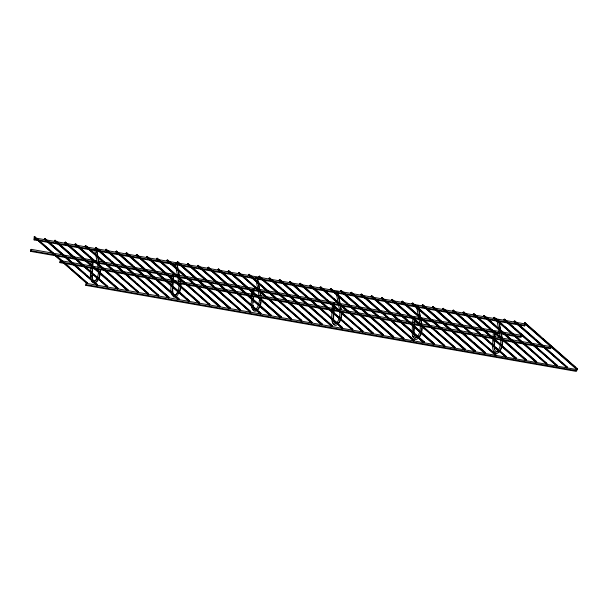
<?xml version="1.0" encoding="UTF-8"?>
<svg xmlns="http://www.w3.org/2000/svg" width="608" height="608" viewBox="0 0 608 608"><rect width="100%" height="100%" fill="white"/><g stroke="black" fill="none" stroke-linecap="round" stroke-linejoin="round"><path stroke-width="0.91" d="M90.843 267.376L90.394 274.725A8.694 3.891 -80 0 0 90.706 278.753M90.957 265.544L91.177 261.866M92.256 268.242L91.884 276.572A7.6 3.397 -80 0 0 95.023 280.752M92.37 266.418L92.705 260.938L91.876 260.87M92.705 268.637L92.31 275.067A8.694 3.891 -80 0 0 92.492 278.494M92.811 266.798L93.092 262.2M171.608 275.979L170.833 288.838A8.694 3.891 -80 0 0 174.443 295.762M172.307 274.983L173.136 275.044L172.315 290.677A7.6 3.397 -80 0 0 173.052 293.649M172.854 287.341L172.748 289.172A8.694 3.891 -80 0 0 173.052 293.193M172.968 285.502L173.136 282.743M173.303 279.992L173.523 276.313M252.046 290.092L251.264 302.951A8.694 3.891 -80 0 0 251.279 305.087M253.126 296.468L252.753 304.79A7.6 3.397 -80 0 0 256.827 308.378M253.232 294.637L253.566 289.157L252.746 289.089M253.232 302.366L253.566 296.856M253.848 292.266L253.962 290.426M332.53 303.286L331.694 317.064A8.694 3.891 -80 0 0 335.844 323.714A8.694 3.891 -80 0 0 339.857 311.858M333.556 310.582L333.184 318.904A7.6 3.397 -80 0 0 336.323 323.084M333.67 308.75L334.005 303.27L333.176 303.202M334.392 304.54L333.61 317.399A8.694 3.891 -80 0 0 333.625 319.534M412.52 324.74L412.133 331.17A8.694 3.891 -80 0 0 416.275 337.82A8.694 3.891 -80 0 0 420.288 325.972M412.634 322.909L412.908 318.311M413.987 324.687L413.615 333.017A7.6 3.397 -80 0 0 416.754 337.197M414.101 322.863L414.436 317.384L413.607 317.315M414.268 327.834L414.048 331.512A8.694 3.891 -80 0 0 414.063 333.648M414.382 325.994L414.823 318.645M493.346 332.424L492.564 345.283A8.694 3.891 -80 0 0 495.474 352.344A8.694 3.891 -80 0 0 500.331 345.2M493.286 341.088L493.4 339.241M494.426 338.8L494.046 346.484M494.532 336.976L494.866 331.489L494.038 331.428M494.479 345.618L494.76 341.027M494.98 337.356L495.262 332.758M30.605 251.378L31.32 250.732L31.213 249.356L30.499 250.002L30.605 251.378L96.094 262.869M34.086 239.917L34.8 239.271L34.694 237.895L33.98 238.549L34.086 239.917L68.696 245.997M59.941 262.641L60.663 261.987L60.557 260.619L59.835 261.265L59.941 262.641L63.688 263.294M85.804 285.357L86.518 284.711L86.42 283.336L85.698 283.982L85.804 285.357L576.065 371.366L576.779 370.72L576.642 369.01L577.273 368.592L577.6 369.185L576.969 369.603L86.42 283.336M501.212 333.944L520.858 337.387L521.679 335.92L521.474 335.365L500.893 331.755M520.6 325.272L524.727 325.888L525.16 324.459L524.955 323.912L393.969 300.93M484.713 337.159L550.202 348.65L550.924 348.004L550.818 346.628L542.397 345.154M524.24 324.558L524.955 323.912M520.76 336.011L521.474 335.365M34.709 236.634L87.309 282.788L87.088 283.503L34.078 237.052L34.709 236.634L35.036 237.219M44.924 238.42L97.523 284.582L97.303 285.296L44.323 239.225L44.544 238.511L45.22 238.632L45 239.347M55.138 240.213L107.738 286.376L107.517 287.09L54.538 241.019L54.758 240.304L55.434 240.426L55.214 241.14M64.722 242.425L65.649 242.212L65.428 242.926L64.752 242.812L64.722 242.425L117.732 288.876L117.952 288.162L65.352 242.007M74.936 244.218L75.863 244.006L75.643 244.72L74.966 244.598L74.936 244.218L127.946 290.67L128.166 289.955L75.567 243.8M85.781 245.594L138.381 291.749L138.16 292.463L85.181 246.392L85.394 245.678L89.642 249.288M95.996 247.38L148.588 293.542L148.375 294.257L95.395 248.186L95.608 247.471L96.292 247.593M106.21 249.174L158.802 295.328L158.589 296.05L105.61 249.979L105.822 249.265L116.432 258.461M86.708 283.594L86.382 283.001L87.012 282.583M115.794 251.385L116.713 251.172L116.5 251.887L115.824 251.773L115.794 251.385L168.804 297.836L169.016 297.122L116.424 250.967M96.923 285.388L96.596 284.795L97.227 284.377M126 253.179L126.928 252.966L126.715 253.68L126.038 253.559L126 253.179L179.018 299.63L179.231 298.916L126.639 252.761M107.137 287.174L106.81 286.588L107.441 286.163M136.215 254.972L137.142 254.76L136.929 255.474L136.245 255.352L136.215 254.972L189.232 301.424L189.445 300.709L136.853 254.547M117.025 288.382L117.656 287.956M146.429 256.766L147.356 256.553L147.136 257.268L146.46 257.146L146.429 256.766L199.439 303.217L199.66 302.503L147.06 256.34M127.239 290.168L127.87 289.75M157.274 258.134L209.874 304.289L209.654 305.003L156.674 258.94L156.894 258.225L175.978 274.869M137.773 292.554L137.454 291.962L138.084 291.544M166.888 260.726L167.109 260.011L167.785 260.133L186.899 277.278M147.987 294.34L147.668 293.755L148.299 293.33M177.103 262.519L177.703 261.721L178.03 262.306M158.202 296.134L157.882 295.549L158.513 295.123M187.918 263.507L240.517 309.67L240.297 310.384L187.317 264.313L187.538 263.598L188.214 263.72L187.994 264.434M168.089 297.335L168.728 296.917M198.132 265.301L250.732 311.456L250.511 312.178L197.532 266.106L197.752 265.392L198.428 265.506L198.208 266.22M178.304 299.128L178.942 298.71M207.716 267.512L208.643 267.3L208.422 268.014L207.746 267.9L207.716 267.512L260.726 313.964L260.938 313.249L208.346 267.094M188.518 300.922L189.149 300.504M217.96 269.686L218.561 268.888L218.637 269.808M198.732 302.716L199.363 302.29M228.175 271.48L228.775 270.674L228.851 271.601M209.274 305.094L208.947 304.509L209.578 304.084M238.99 272.468L291.582 318.63L291.369 319.344L238.351 272.893L238.99 272.468L239.309 273.06M219.161 306.295L219.792 305.877L220.119 306.462L219.192 306.683L166.858 260.346M249.204 274.261L301.796 320.416L301.583 321.13L248.604 275.067L248.816 274.352L249.493 274.466L249.28 275.181M229.376 308.089L230.006 307.671L230.333 308.256L229.406 308.469L177.072 262.139M258.78 276.473L259.707 276.26L259.494 276.974L258.81 276.853L258.78 276.473L311.79 322.924L312.01 322.21L259.418 276.055M239.917 310.468L239.59 309.882L240.221 309.457M268.994 278.266L269.922 278.054L269.701 278.768L269.025 278.646L268.994 278.266L322.004 324.718L322.225 324.003L269.625 277.848M250.131 312.261L249.804 311.676L250.435 311.25M279.209 280.06L280.136 279.847L279.916 280.562L279.239 280.44L279.209 280.06L332.219 326.511L332.439 325.797L279.84 279.634M260.019 313.462L260.65 313.044M290.054 281.428L342.654 327.583L342.433 328.305L289.454 282.234L289.674 281.519L298.156 288.846M270.233 315.256L270.864 314.838L271.191 315.423L270.264 315.636L217.93 269.306M300.268 283.222L352.868 329.376L352.648 330.091L299.668 284.027L299.888 283.313L309.077 291.262M280.44 317.049L281.078 316.631L281.398 317.216L280.478 317.429L228.144 271.1M310.483 285.015L363.082 331.17L362.862 331.884L309.882 285.813L310.103 285.099L319.998 293.672M290.981 319.428L290.654 318.843L291.293 318.417M320.066 287.227L320.994 287.014L320.773 287.728L320.097 287.607L320.066 287.227L373.076 333.678L373.297 332.964L320.697 286.801M301.196 321.222L300.869 320.636L301.507 320.211M330.281 289.02L331.208 288.8L330.988 289.522L330.311 289.4L330.281 289.02L383.291 335.472L383.504 334.757L330.912 288.595M311.083 322.422L311.714 322.004M340.495 290.806L341.415 290.594L341.202 291.308L340.526 291.194L340.495 290.806L393.505 337.258L393.718 336.543L341.126 290.388M321.298 324.216L321.928 323.798M350.71 292.6L351.629 292.387L351.416 293.102L350.74 292.98L350.71 292.6L403.72 339.051L403.932 338.337L351.34 292.182M331.512 326.01L332.143 325.584M361.555 293.976L414.147 340.13L413.934 340.845L360.954 294.774L361.167 294.059L380.251 310.703M342.053 328.388L341.726 327.803L342.357 327.378M371.169 296.567L371.382 295.853L372.058 295.974L391.172 313.12M352.268 330.182L351.941 329.589L352.572 329.171M381.376 298.361L381.976 297.555L382.303 298.148M362.482 331.976L362.155 331.383L362.786 330.965M392.19 299.349L444.79 345.504L444.57 346.218L391.59 300.154L391.81 299.44L392.487 299.554L392.266 300.268M372.37 333.176L373 332.751M402.405 301.142L455.004 347.297L454.784 348.012L401.804 301.94L402.025 301.226L402.701 301.348L402.481 302.062M382.584 334.97L383.215 334.544M411.988 303.354L412.916 303.141L412.695 303.856L412.019 303.734L411.988 303.354L464.998 349.805L465.219 349.091L412.619 302.928M392.798 336.756L393.429 336.338M422.233 305.528L422.834 304.722L422.91 305.649M403.005 338.55L403.644 338.132M432.448 307.321L433.048 306.516L433.124 307.435M413.546 340.936L413.22 340.343L413.858 339.925M443.262 308.309L495.862 354.464L495.642 355.178L442.632 308.727L443.262 308.309L443.589 308.894M423.434 342.137L424.065 341.711L424.392 342.304L423.464 342.517L371.131 296.187M453.477 310.103L506.069 356.258L505.856 356.972L452.876 310.901L453.089 310.186L453.773 310.308L453.553 311.022M433.648 343.93L434.279 343.505L434.606 344.098L433.679 344.31L381.345 297.981M463.06 312.314L463.98 312.102L463.767 312.816L463.091 312.694L463.06 312.314L516.07 358.766L516.283 358.051L463.691 311.889M444.19 346.309L443.863 345.716L444.494 345.298M473.275 314.108L474.194 313.888L473.982 314.602L473.305 314.488L473.275 314.108L526.285 360.552L526.498 359.837L473.906 313.682M454.404 348.103L454.077 347.51L454.708 347.092M483.482 315.894L484.409 315.681L484.196 316.396L483.52 316.282L483.482 315.894L536.499 362.345L536.712 361.631L484.12 315.476M464.292 349.304L464.922 348.878M494.334 317.27L546.926 363.424L546.714 364.139L493.734 318.068L493.947 317.353L502.428 324.687M474.506 351.097L475.137 350.672L475.464 351.264L474.536 351.477L422.203 305.148M504.541 319.056L557.141 365.218L556.92 365.932L503.941 319.861L504.161 319.147L513.35 327.096M484.72 352.883L485.351 352.465L485.678 353.058L484.751 353.271L432.417 306.934M514.756 320.849L567.355 367.012L567.135 367.726L514.155 321.655L514.376 320.94L529.218 333.86M495.254 355.27L494.935 354.677L495.566 354.259M524.339 323.061L525.266 322.848L525.046 323.562L524.37 323.448L524.339 323.061L576.642 369.01M505.468 357.063L505.149 356.47L505.78 356.052M515.364 358.264L515.994 357.838M525.57 360.058L526.209 359.632M535.785 361.844L536.423 361.426M546.326 364.23L545.999 363.637L546.63 363.219M556.54 366.016L556.214 365.431L556.844 365.005M566.755 367.81L566.428 367.224L567.059 366.799M105.898 250.184L106.286 250.093M156.97 259.145L157.35 259.054M310.179 286.026L310.559 285.935M361.243 294.986L361.631 294.895M514.452 321.86L514.832 321.776M95.342 249.09L96.695 249.333M175.773 263.203L177.126 263.439M256.204 277.316L257.556 277.552M336.642 291.43L337.995 291.665M417.073 305.535L418.426 305.778M497.504 319.648L498.856 319.884M36.571 238.23L44.992 239.704M46.862 240.031L371.518 296.993M373.388 297.32L381.809 298.794M383.678 299.121L392.099 300.603M34.8 239.271L404.366 304.106M406.243 304.433L414.664 305.915M416.533 306.242L525.061 325.28M70.574 246.324L78.994 247.798M80.864 248.125L89.285 249.607M91.154 249.934L94.894 250.587M96.771 250.914L99.575 251.408M101.445 251.735L150.1 260.277M151.97 260.604L160.39 262.078M162.26 262.405L175.362 264.708M177.232 265.035L255.824 278.821M257.693 279.148L303.536 287.196M305.406 287.523L313.827 288.998M315.704 289.324L324.125 290.806M325.994 291.133L334.415 292.608M338.154 293.269L344.706 294.416M346.575 294.743L415.811 306.888M418.616 307.382L426.102 308.697M427.971 309.024L436.392 310.506M438.269 310.832L486.917 319.367M488.786 319.694L497.207 321.168M499.084 321.503L518.73 324.946M31.213 249.356L96.71 260.847M98.58 261.174L143.488 269.055M145.358 269.382L153.778 270.856M155.656 271.183L164.076 272.665M165.946 272.992L257.632 289.081M259.502 289.408L338.094 303.194M339.971 303.521L409.199 315.666M411.076 316L418.562 317.308M421.367 317.802L429.788 319.284M431.657 319.61L499.024 331.428M31.32 250.732L176.343 276.169M179.147 276.663L186.633 277.978M188.503 278.304L257.739 290.449M259.608 290.776L339.135 304.73M341.012 305.056L499.13 332.796M501 333.131L521.58 336.741M99.834 263.522L106.385 264.67M108.254 264.997L116.675 266.479M118.552 266.806L126.973 268.28M128.843 268.614L137.264 270.089M139.133 270.416L147.554 271.898M149.424 272.224L177.49 277.149M179.368 277.476L187.781 278.95M189.658 279.277L198.079 280.759M199.948 281.086L252.343 290.282M254.212 290.609L258.894 291.43M260.764 291.756L269.184 293.231M271.054 293.565L290.7 297.008M292.57 297.335L320.644 302.26M322.514 302.586L330.934 304.068M333.739 304.562L339.355 305.543M342.16 306.037L351.515 307.678M353.385 308.005L418.882 319.496M420.751 319.823L463.79 327.378M465.66 327.704L474.08 329.179M475.95 329.506L493.726 332.629M496.538 333.123L499.343 333.61M61.492 260.779L274.808 298.209M276.686 298.536L285.106 300.01M286.976 300.337L295.397 301.819M297.266 302.146L540.527 344.82M60.663 261.987L307.663 305.322M309.533 305.649L317.954 307.131M319.823 307.458L550.924 348.004M65.558 263.621L206.834 288.412M208.704 288.739L217.124 290.214M218.994 290.54L227.415 292.022M229.284 292.349L237.705 293.824M239.582 294.158L248.003 295.632M249.873 295.959L258.294 297.434M260.163 297.768L319.109 308.104M320.978 308.438L329.399 309.913M331.269 310.24L390.214 320.583M392.084 320.91L411.73 324.36M413.6 324.687L422.02 326.162M423.898 326.488L482.836 336.832M86.518 284.711L576.779 370.72M494.866 331.489L495.398 331.664M414.436 317.384L414.96 317.551M334.005 303.27L334.529 303.438M253.566 289.157L254.098 289.332M173.136 275.044L173.66 275.219M92.705 260.938L93.229 261.106M175.081 264.1L175.621 264.404M524.97 322.643L577.273 368.592M525.297 323.236L540.14 336.27M542.967 338.755L545.794 341.24M547.208 342.479L570.532 362.976M572.652 364.838L575.48 367.316M524.666 323.654L576.969 369.603M531.339 335.722L534.166 338.208M536.286 340.07L559.611 360.559M561.731 362.421L564.558 364.906M514.125 321.275L566.428 367.224M515.47 328.966L518.297 331.444M520.418 333.306L523.245 335.791M524.658 337.037L548.69 358.15M550.81 360.012L553.637 362.497M555.758 364.359L557.171 365.598M503.91 319.481L556.214 365.431M504.549 326.549L507.376 329.034M509.496 330.896L512.324 333.382M513.737 334.62L537.768 355.733M539.889 357.595L542.716 360.08M544.13 361.319L546.957 363.804M493.696 317.688L545.999 363.637M484.439 316.061L491.507 322.27M493.628 324.14L496.455 326.618M498.575 328.48L501.402 330.965M502.816 332.211L522.606 349.592M524.02 350.839L526.847 353.324M528.968 355.186L531.795 357.671M533.208 358.91L536.742 362.011M483.808 316.487L536.112 362.436M474.232 314.275L480.586 319.861M482.706 321.723L485.534 324.208M487.654 326.07L490.481 328.556M491.895 329.794L510.978 346.56M513.099 348.422L515.926 350.907M518.046 352.769L520.874 355.254M522.287 356.493L526.528 360.225M473.594 314.693L525.897 360.643M464.018 312.482L465.432 313.72M466.845 314.967L469.672 317.444M471.793 319.314L474.62 321.792M476.034 323.038L499.358 343.528M502.185 346.013L505.012 348.498M506.426 349.737L509.96 352.845M511.374 354.084L516.321 358.431M463.38 312.9L515.683 358.849M455.924 312.55L458.751 315.035M460.872 316.897L463.699 319.382M465.112 320.621L488.437 341.118M491.264 343.596L494.091 346.081M495.505 347.328L506.107 356.638M452.846 310.521L505.149 356.47M445.003 310.141L447.83 312.626M449.95 314.488L452.778 316.966M454.191 318.212L477.516 338.702M480.343 341.187L483.17 343.672M484.584 344.911L495.892 354.844M442.632 308.727L494.935 354.677M433.048 306.516L485.351 352.465M434.082 307.724L436.909 310.209M438.322 311.448L441.856 314.556M443.27 315.795L466.594 336.292M469.422 338.77L471.542 340.64M473.662 342.502L485.678 353.058M432.744 307.526L485.047 353.476M422.834 304.722L475.137 350.672M423.16 305.315L425.988 307.8M427.401 309.039L450.726 329.528M452.846 331.39L455.673 333.876M457.794 335.738L460.621 338.223M462.034 339.462L475.464 351.264M422.53 305.733L474.833 351.682M412.946 303.521L415.066 305.383M416.48 306.622L439.804 327.119M441.925 328.981L444.752 331.466M446.872 333.328L449.7 335.814M451.113 337.052L465.249 349.471M412.315 303.939L464.618 349.889M402.732 301.728L404.145 302.974M405.559 304.213L428.883 324.702M431.004 326.564L433.831 329.05M435.951 330.912L438.778 333.397M440.192 334.636L455.035 347.677M401.774 301.56L454.077 347.51M394.638 301.804L417.962 322.293M420.082 324.155L422.91 326.64M425.03 328.502L427.857 330.988M429.271 332.226L444.82 345.884M391.56 299.767L443.863 345.716M381.976 297.555L434.279 343.505M383.01 298.764L407.041 319.876M409.161 321.738L411.988 324.224M413.402 325.47L416.936 328.571M418.35 329.817L434.606 344.098M381.672 298.566L433.975 344.516M371.769 295.762L424.065 341.711M393.292 314.982L396.12 317.467M398.24 319.329L401.067 321.814M402.481 323.053L424.392 342.304M372.164 297.396L423.761 342.722M382.371 312.565L385.198 315.05M387.319 316.912L390.146 319.398M391.56 320.644L414.177 340.51M360.916 294.394L413.22 340.343M351.667 292.767L369.337 308.294M371.458 310.156L374.277 312.641M376.398 314.503L379.225 316.988M380.638 318.227L403.963 338.717M351.029 293.193L403.332 339.142M341.453 290.981L358.416 305.877M360.536 307.747L363.364 310.224M364.777 311.471L388.808 332.584M390.222 333.822L393.756 336.931M340.814 291.399L393.118 337.349M331.238 289.188L343.254 299.744M344.668 300.983L347.495 303.468M349.615 305.33L352.442 307.815M353.856 309.054L377.18 329.544M379.301 331.413L382.128 333.891M330.6 289.606L382.903 335.555M321.024 287.394L331.626 296.712M333.746 298.574L336.574 301.051M338.694 302.921L341.521 305.398M342.935 306.645L366.259 327.134M368.38 328.996L371.207 331.482M320.393 287.812L372.696 333.769M322.825 296.157L325.652 298.642M327.066 299.881L330.6 302.989M332.014 304.228L355.338 324.725M357.458 326.587L360.286 329.065M309.852 285.433L362.155 331.383M311.904 293.748L314.731 296.233M316.145 297.472L344.417 322.308M346.537 324.17L349.364 326.656M350.778 327.894L352.898 329.756M299.638 283.64L351.941 329.589M300.983 291.331L303.81 293.816M305.224 295.055L328.548 315.552M330.668 317.414L333.496 319.899M335.616 321.761L338.443 324.239M339.857 325.485L342.684 327.97M289.423 281.854L341.726 327.803M280.166 280.227L287.234 286.436M290.062 288.922L292.889 291.407M294.302 292.646L317.627 313.135M319.747 314.997L322.574 317.482M324.695 319.344L327.522 321.83M328.936 323.068L332.47 326.177M279.536 280.645L331.839 326.595M269.952 278.434L271.366 279.68M273.486 281.542L276.313 284.02M278.434 285.889L281.261 288.367M282.674 289.613L306.706 310.726M308.826 312.588L311.653 315.073M313.774 316.935L316.601 319.42M318.014 320.659L322.255 324.383M269.321 278.859L321.624 324.809M262.565 279.125L265.392 281.61M267.512 283.472L270.34 285.958M271.753 287.196L295.784 308.309M297.905 310.171L300.732 312.656M302.146 313.903L312.041 322.59M259.107 277.066L311.41 323.015M251.644 276.716L254.471 279.194M256.591 281.063L259.418 283.541M260.832 284.787L280.622 302.176M282.036 303.415L284.863 305.9M286.984 307.762L289.811 310.247M291.224 311.486L301.826 320.804M248.566 274.679L300.869 320.636M240.722 274.299L243.55 276.784M245.67 278.646L248.497 281.132M249.911 282.37L268.994 299.136M271.115 300.998L273.942 303.483M276.062 305.345L278.89 307.83M280.303 309.077L291.612 319.01M238.351 272.893L290.654 318.843M228.775 270.674L281.078 316.631M229.809 271.89L232.636 274.375M234.05 275.614L257.374 296.104M260.201 298.589L263.028 301.074M264.442 302.313L267.968 305.421M269.382 306.66L281.398 317.216M228.464 271.685L280.767 317.642M218.561 268.888L270.864 314.838M218.888 269.473L221.715 271.958M223.128 273.197L246.453 293.694M249.28 296.172L252.107 298.657M253.521 299.904L271.191 315.423M218.249 269.899L270.552 315.848M208.673 267.68L210.794 269.549M212.207 270.788L235.532 291.278M238.359 293.763L241.186 296.248M242.6 297.487L260.976 313.637M208.042 268.105L260.338 314.055M198.459 265.894L199.872 267.132M201.286 268.371L224.61 288.868M227.438 291.354L230.265 293.831M231.678 295.078L250.762 311.843M197.501 265.726L249.804 311.676M188.244 264.1L208.742 282.104M210.862 283.966L213.689 286.452M215.81 288.314L218.637 290.799M220.05 292.045L240.548 310.05M187.287 263.933L239.59 309.882M177.703 261.721L230.006 307.671M178.737 262.93L197.82 279.695M199.941 281.557L202.768 284.042M204.888 285.904L207.716 288.39M209.129 289.628L230.333 308.256M177.399 262.732L229.702 308.682M167.489 259.928L219.792 305.877M189.02 279.14L191.847 281.626M193.967 283.488L196.794 285.973M198.208 287.219L217.998 304.6M167.892 261.554L219.488 306.888M178.098 276.731L180.926 279.216M183.046 281.078L185.873 283.564M187.287 284.802L206.37 301.568M208.491 303.43L209.904 304.676M156.644 258.552L208.947 304.509M147.387 256.933L165.057 272.452M167.177 274.314L170.004 276.8M171.418 278.046L174.952 281.147M176.366 282.393L194.742 298.536M197.57 301.021L199.69 302.883M146.756 257.351L199.059 303.301M137.172 255.14L149.188 265.696M151.308 267.558L154.136 270.043M156.256 271.905L159.083 274.39M160.497 275.629L183.821 296.119M186.648 298.604L189.476 301.089M136.542 255.558L188.845 301.515M126.958 253.346L138.267 263.279M140.387 265.149L143.214 267.626M145.335 269.496L148.162 271.974M149.576 273.22L172.9 293.71M175.727 296.195L178.554 298.68M126.327 253.772L178.63 299.721M116.744 251.552L127.346 260.87M129.466 262.732L132.293 265.217M134.414 267.079L137.241 269.564M138.654 270.803L161.979 291.293M164.806 293.778L167.633 296.263M116.113 251.978L168.416 297.928M118.552 260.323L121.38 262.8M122.793 264.047L146.824 285.16M148.238 286.398L151.065 288.884M153.186 290.746L158.832 295.716M105.579 249.599L157.882 295.549M96.322 247.973L101.27 252.32M102.684 253.559L105.511 256.044M107.631 257.906L110.458 260.391M111.872 261.63L135.196 282.127M137.317 283.989L140.144 286.474M142.264 288.336L145.092 290.814M146.505 292.06L148.626 293.922M95.365 247.806L147.668 293.755M91.762 251.15L94.59 253.635M96.71 255.497L99.537 257.974M100.951 259.221L124.275 279.71M126.396 281.572L129.223 284.058M131.343 285.92L134.17 288.405M135.584 289.644L138.411 292.129M85.15 246.012L137.454 291.962M75.894 244.386L78.014 246.248M80.841 248.733L83.668 251.218M85.082 252.457L88.616 255.565M90.03 256.804L113.354 277.301M115.474 279.163L118.302 281.648M120.422 283.51L123.249 285.988M124.663 287.234L128.197 290.335M75.263 244.811L127.566 290.761M65.679 242.6L67.093 243.838M69.92 246.324L72.747 248.809M74.161 250.048L102.433 274.884M104.553 276.746L107.38 279.232M108.794 280.47L112.328 283.579M113.742 284.818L117.982 288.549M65.048 243.018L117.352 288.967M58.999 243.907L61.826 246.392M63.24 247.638L86.564 268.128M88.684 269.99L91.512 272.475M93.632 274.337L96.459 276.822M97.873 278.061L107.768 286.756M54.507 240.639L106.81 286.588M48.078 241.498L50.905 243.983M52.318 245.222L75.643 265.711M77.763 267.573L80.59 270.058M82.711 271.92L85.538 274.406M86.952 275.652L97.554 284.962M44.293 238.845L96.596 284.795M36.45 238.465L39.277 240.943M40.69 242.189L64.722 263.302M66.842 265.164L69.669 267.649M71.79 269.511L74.617 271.996M76.03 273.235L87.339 283.168M34.078 237.052L86.382 283.001M549.997 348.095L550.202 348.65M524.142 325.379L524.339 325.934M499.502 324.018L502.345 338.534M498.324 319.58L501.874 337.759M497.055 320.956L500.255 337.288M418.54 307.184L418.897 308.993M419.246 310.81L421.914 324.421M417.894 305.474L421.443 323.646M417.096 307.648L417.453 309.457M416.799 307.754L419.999 324.087M338.109 293.071L338.641 295.792M338.99 297.608L340.412 304.866M340.769 306.683L341.301 309.404M337.455 291.361L338.17 294.994M338.527 296.81L341.012 309.533M336.011 291.825L339.56 309.974M257.67 278.958L258.385 282.591M258.734 284.407L260.156 291.665M260.513 293.482L261.045 296.202M257.024 277.248L260.574 295.427M257.822 287.576L258.18 289.393M255.58 277.712L259.13 295.868M177.24 264.845L178.129 269.382M178.478 271.198L179.9 278.456M180.257 280.273L180.614 282.089M176.594 263.135L177.658 268.592M178.015 270.408L180.143 281.314M176.328 268.029L176.685 269.846M175.324 264.51L178.699 281.755M96.984 251.644L99.644 265.255M96.155 249.029L99.18 264.472M94.711 249.493L95.6 254.03M95.958 255.846L98.26 267.642M90.835 275.15L90.858 277.491M422.218 328.442A8.694 3.891 -80 0 1 421.435 332.88M421.207 333.572A8.694 3.891 -80 0 1 419.763 336.536M421.8 326.458A9.789 4.378 -80 0 1 419.376 336.619A9.789 4.378 -80 0 1 414.405 338.914M413.539 337.759A9.789 4.378 -80 0 1 412.923 336.064M259.441 299.888A8.694 3.891 -80 0 1 258.651 304.319M258.423 305.011A8.694 3.891 -80 0 1 255.945 309.191M254.874 309.875A8.694 3.891 -80 0 1 251.575 306.972M261.334 298.087A8.694 3.891 -80 0 1 261.356 300.223M261.09 302.465A8.694 3.891 -80 0 1 257.86 309.525M253.49 307.306A8.694 3.891 -80 0 1 253.194 305.421M260.893 297.456A9.789 4.378 -80 0 1 258.142 308.97A9.789 4.378 -80 0 1 252.67 309.54M252.054 307.838A9.789 4.378 -80 0 1 251.796 306.462M259.867 298.384A7.6 3.397 -80 0 1 259.882 300.246M180.903 283.974A8.694 3.891 -80 0 1 180.918 286.11M180.66 288.352A8.694 3.891 -80 0 1 179.656 291.908M178.988 283.64A8.694 3.891 -80 0 1 175.514 295.078M177.3 293.2A7.6 3.397 -80 0 1 174.549 294.956M180.462 283.343A9.789 4.378 -80 0 1 180.477 285.752M180.416 286.581A9.789 4.378 -80 0 1 173.105 296.582M100.472 269.861A8.694 3.891 -80 0 1 100.343 273.494M100.221 274.238A8.694 3.891 -80 0 1 98.952 278.426M98.032 280.09A8.694 3.891 -80 0 1 95.92 281.983M93.168 280.592A8.694 3.891 -80 0 1 92.621 279.087M98.557 269.526A8.694 3.891 -80 0 1 98.572 271.662M98.511 272.407A8.694 3.891 -80 0 1 97.31 277.461M97.037 278.092A8.694 3.891 -80 0 1 91.253 280.258M96.87 279.095A7.6 3.397 -80 0 1 95.965 280.151M100.069 270.013A9.789 4.378 -80 0 1 94.901 282.88M93.731 283.009A9.789 4.378 -80 0 1 91.808 281.314M341.787 314.336A8.694 3.891 -80 0 1 338.299 323.631M341.346 313.971A9.789 4.378 -80 0 1 340.457 318.964M340.206 319.74A9.789 4.378 -80 0 1 332.485 321.951M500.718 340.085A8.694 3.891 -80 0 1 500.475 344.462M502.634 340.419A8.694 3.891 -80 0 1 502.071 346.271M501.866 346.986A8.694 3.891 -80 0 1 501.387 348.354M501.121 348.984A8.694 3.891 -80 0 1 500.194 350.641M499.16 351.857A8.694 3.891 -80 0 1 498.089 352.541M494.79 349.638A8.694 3.891 -80 0 1 494.562 348.414M498.127 350.71A7.6 3.397 -80 0 1 494.053 347.122M502.193 339.788A9.789 4.378 -80 0 1 499.442 351.302A9.789 4.378 -80 0 1 493.97 351.872"/></g></svg>
